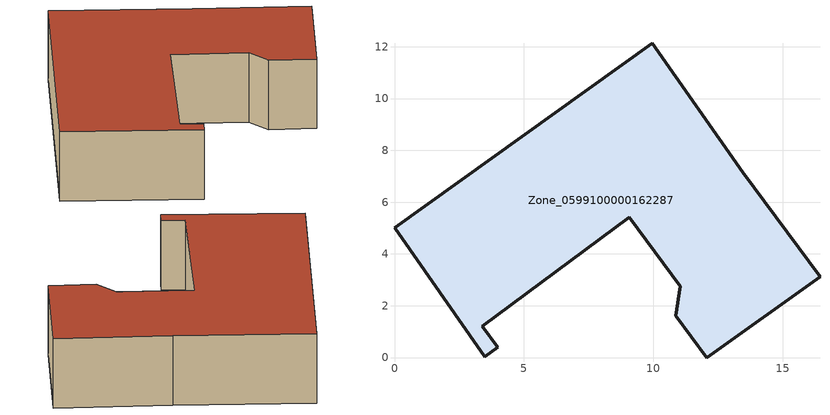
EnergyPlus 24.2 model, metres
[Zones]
Zone_0599100000162287
 floor ground (C_G): 9.06,5.41 3.38,1.2 3.98,0.4 3.48,0.03 0,5.02 9.96,12.13 13.44,7.16 16.43,3.12 12.06,0 10.86,1.62 11.03,2.75 z0
 wall outside (C_F): 13.44,7.16 9.96,12.13 0,5.02 3.48,0.03 3.98,0.4 3.38,1.2 9.06,5.41 11.03,2.75 10.86,1.62 12.06,0 16.43,3.12 13.44,7.16 z0:3.21
 roof outside (C_R): 12.06,0 16.43,3.12 13.44,7.16 9.96,12.13 0,5.02 3.48,0.03 3.98,0.4 3.38,1.2 9.06,5.41 11.03,2.75 10.86,1.62 z3.21
[BUILDING]
Pand.0599100000162287: North Axis=0; Terrain=City; Loads Convergence Tolerance Value=0.04; Temperature Convergence Tolerance Value=0.4; Solar Distribution=FullExterior; Maximum Number of Warmup Days=25; Minimum Number of Warmup Days=1
[Site:Location]
Rotterdam.The.Hague.AP_ZH_NLD Design_Conditions: Latitude=51.96; Longitude=4.45; Time Zone=1; Elevation=-4.5
[SITE:GROUNDTEMPERATURE:BUILDINGSURFACE]
18, 18, 18, 18, 18, 18, 18, 18, 18, 18, 18, 18
[MATERIAL] Thermal Absorptance=0.9; Solar Absorptance=0.7; Visible Absorptance=0.7
Name | Roughness | Thickness | Conductivity | Density | Specific Heat
G.TI.1975-1991 | MediumSmooth | 0.15 | 0.288461 | 540 | 1210
F.TI.1975-1991 | Rough | 0.3 | 0.230769 | 1920 | 840
R.TI.1975-1991 | MediumRough | 0.2 | 0.153846 | 1500 | 1000
[CONSTRUCTION]
C_G: G.TI.1975-1991
C_F: F.TI.1975-1991
C_R: R.TI.1975-1991
[ZONE]
Zone_0599100000162287: Type=1; Multiplier=1; Ceiling Height=Autocalculate; Volume=Autocalculate; Floor Area=autocalculate; Part of Total Floor Area=Yes
[ZONEINFILTRATION:DESIGNFLOWRATE]
Infil_Zone_0599100000162287: Zone or ZoneList or Space or SpaceList=Zone_0599100000162287; Schedule=AlwaysOn; Design Flow Rate Calculation Method=Flow/Area; Flow Rate per Floor Area=0.003; Constant Term Coefficient=1; Temperature Term Coefficient=0; Velocity Term Coefficient=0; Velocity Squared Term Coefficient=0
[HVACTEMPLATE:ZONE:IDEALLOADSAIRSYSTEM]
Zone_0599100000162287: Maximum Heating Supply Air Temperature=50; Minimum Cooling Supply Air Temperature=13; Maximum Heating Supply Air Humidity Ratio=0.0156; Minimum Cooling Supply Air Humidity Ratio=0.0077; Heating Limit=NoLimit; Cooling Limit=NoLimit; Dehumidification Control Type=ConstantSensibleHeatRatio; Cooling Sensible Heat Ratio=0.7; Dehumidification Setpoint=60; Humidification Control Type=None; Humidification Setpoint=30; Outdoor Air Method=None; Outdoor Air Flow Rate per Person=0.00944; Outdoor Air Flow Rate per Zone Floor Area=0; Outdoor Air Flow Rate per Zone=0; Demand Controlled Ventilation Type=None; Outdoor Air Economizer Type=NoEconomizer; Heat Recovery Type=None; Sensible Heat Recovery Effectiveness=0.7; Latent Heat Recovery Effectiveness=0.65
[ZONECONTROL:THERMOSTAT]
ThermostatControl_Zone_0599100000162287: Zone or ZoneList=Zone_0599100000162287; Control Type Schedule=DualSetpointControlType; Control 1=Thermostat_Zone_0599100000162287; Temperature Difference Between Cutout And Setpoint=0
[THERMOSTATSETPOINT:DUALSETPOINT]
Thermostat_Zone_0599100000162287: Heating Setpoint Temperature Schedule=HeatingSetpoint_Zone_0599100000162287; Cooling Setpoint Temperature Schedule=CoolingSetpoint_Zone_0599100000162287
[SCHEDULE:COMPACT]
HeatingSetpoint_Zone_0599100000162287: Through: 12/31, For: AllDays, Until: 24:00, 21
CoolingSetpoint_Zone_0599100000162287: Through: 12/31, For: AllDays, Until: 24:00, 24
DualSetpointControlType: Through: 12/31, For: AllDays, Until: 24:00, 4
AlwaysOn: Through: 12/31, For: AllDays, Until: 24:00, 1
